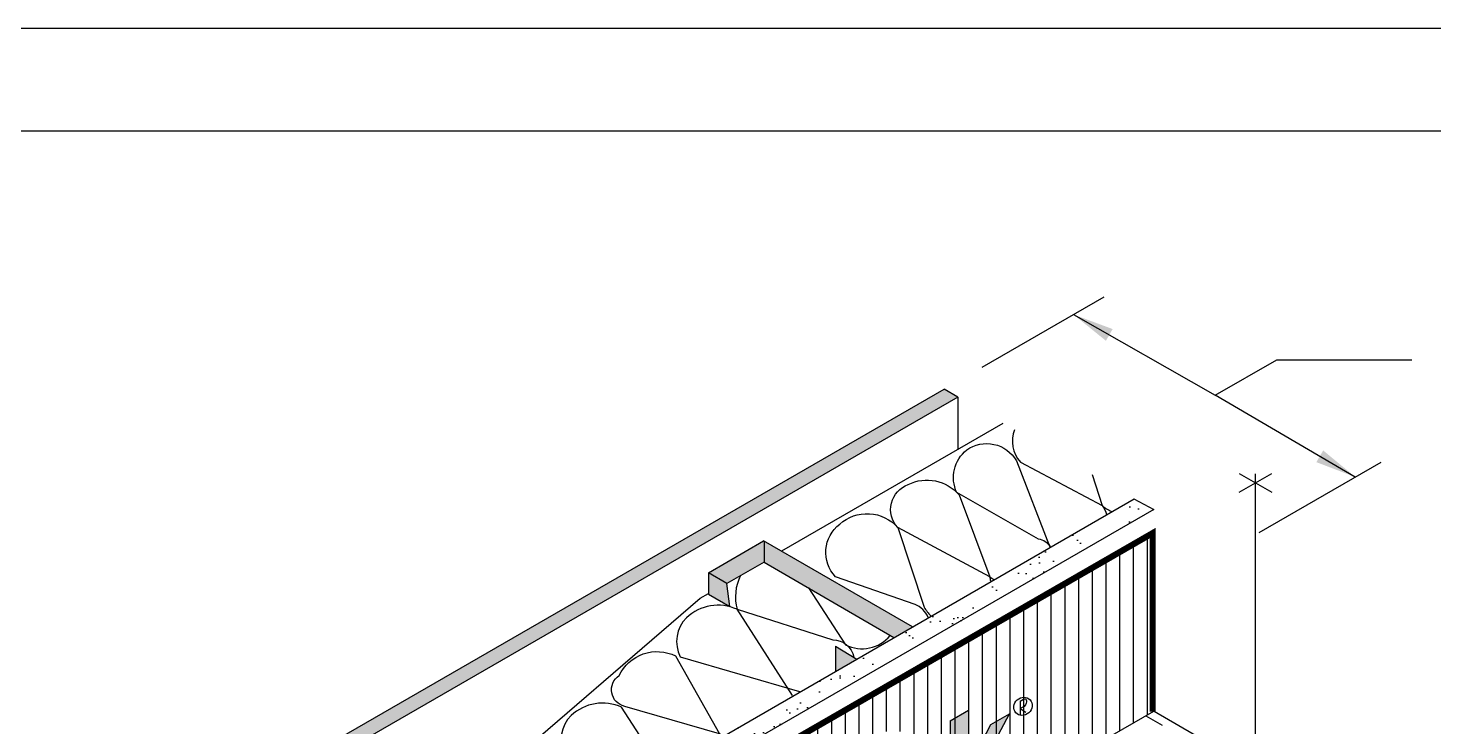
# Model space of a CAD drawing. Extents: x -27 to 167, y -65 to 64.
# Drawn here: x 101.18 to 121.66, y 53.87 to 64.06 of the extents above; entities that cross this region are included whole.
import ezdxf

# ---------------------------------------------------------------- set-up
doc = ezdxf.new("R2010")
doc.units = 0
doc.header["$LTSCALE"] = 1.5
doc.header["$MEASUREMENT"] = 0
doc.linetypes.add('DASHED', pattern=[0.75, 0.5, -0.25])
doc.layers.get('DEFPOINTS').update_dxf_attribs({"linetype": 'CONTINUOUS'})
for name, color, linetype in [('DUPONTLOGO', 242, 'CONTINUOUS'), ('INSULATION', 40, 'CONTINUOUS'), ('RIGID_INSULATION', 191, 'CONTINUOUS'), ('STRUCTURE', 252, 'CONTINUOUS'), ('STRUCTURE_SHADING', 254, 'CONTINUOUS'), ('TEXT', 7, 'CONTINUOUS'), ('TYVEK', 160, 'DASHED'), ('W', 7, 'CONTINUOUS')]:
    doc.layers.add(name, color=color, linetype=linetype)
doc.styles.add('DETAILS', font='sanss___.ttf', dxfattribs={"height": 1})
doc.dimstyles.new('TYVEKDETAILS', dxfattribs={"dimscale": 6, "dimtxt": 1.5, "dimasz": 0.1, "dimexe": 0.75, "dimexo": 0.75, "dimgap": 0.75, "dimtad": 0, "dimtih": 1, "dimtoh": 1, "dimdec": 4, "dimzin": 0, "dimtxsty": 'DETAILS', "dimcen": 0.0625, "dimazin": 3, "dimtfac": 1, "dimtdec": 4, "dimtofl": 0, "dimtmove": 0, "dimatfit": 3, "dimtolj": 1, "dimtzin": 0})

msp = doc.modelspace()

# ---------------------------------------------------------------- hatches: boundary and pattern name
at = {"layer": 'DUPONTLOGO'}
h = msp.add_hatch(color=182, dxfattribs=at)
h.paths.add_polyline_path([(115.476, 54.058), (115.205, 53.902), (114.881, 53.286), (115.205, 53.046), (115.476, 53.202), (115.151, 53.443)])
h.paths.add_polyline_path([(114.881, 53.714), (114.881, 54.111), (114.61, 53.955), (114.61, 52.702), (114.881, 52.858)])
at = {"layer": 'STRUCTURE', "linetype": 'CONTINUOUS'}
h = msp.add_hatch(dxfattribs=at)
h.set_pattern_fill('AR-SAND', color=256, scale=0.25, style=0)
h.set_pattern_definition([(37.5, (211.24218, 2.0201), (-0.0157483, 0.481706), [0, -0.38, 0, -0.425, 0, -0.40625]), (7.5, (211.2422, 2.0201), (0.4424442, 0.7055365), [0, -0.205, 0, -0.3425, 0, -0.13125]), (327.5, (210.93468, 2.0201), (0.7785355, 0.0014148), [0, -0.125, 0, -0.45, 0, -0.5875]), (317.5, (210.9347, 2.0201), (0.7515317, 0.219419), [0, -0.0625, 0, -0.295, 0, -0.3375])])
h.paths.add_polyline_path([(114.724, 58.677), (114.524, 58.793), (101.466, 51.254), (101.665, 51.137)])
h.paths.add_polyline_path([(101.665, 51.137), (101.466, 51.254), (101.466, 42.264), (101.665, 42.149)])
h = msp.add_hatch(dxfattribs=at)
h.set_pattern_fill('AR-SAND', color=256, scale=0.25, style=0)
h.set_pattern_definition([(37.5, (134.1953, -0.2388), (-0.0157483, 0.481706), [0, -0.38, 0, -0.425, 0, -0.40625]), (7.5, (134.1953, -0.2388), (0.442444, 0.7055365), [0, -0.205, 0, -0.3425, 0, -0.13125]), (327.5, (133.8878, -0.2388), (0.7785355, 0.0014148), [0, -0.125, 0, -0.45, 0, -0.5875]), (317.5, (133.8878, -0.2388), (0.751532, 0.219419), [0, -0.0625, 0, -0.295, 0, -0.3375])])
h.paths.add_polyline_path([(117.577, 57.038), (117.29, 57.193), (110.194, 53.088), (110.465, 52.932)])
at = {"layer": 'STRUCTURE_SHADING', "linetype": 'CONTINUOUS'}
h = msp.add_hatch(color=256, dxfattribs=at)
h.paths.add_polyline_path([(111.9, 56.574), (111.9, 56.272), (113.793, 55.17), (114.062, 55.326)])
h.paths.add_polyline_path([(111.9, 56.272), (111.9, 56.574), (111.89, 56.579), (111.088, 56.116), (111.359, 55.96)])
h.paths.add_polyline_path([(111.359, 55.96), (111.088, 56.116), (111.088, 55.804), (111.4, 55.623)])
msp.add_hatch(color=256, dxfattribs=at).paths.add_polyline_path([(113.251, 54.856), (112.941, 55.046), (112.941, 54.677)])
at = {"layer": 'TYVEK', "linetype": 'CONTINUOUS'}
h = msp.add_hatch(dxfattribs=at)
h.set_pattern_fill('_USER', color=23, scale=0.2, angle=90, style=0, pattern_type=0)
h.set_pattern_definition([(90, (-52.31506, 106.87673), (-0.2, 1e-17), [])])
edge = h.paths.add_edge_path(flags=16)
edge.add_arc((106.631, 40.697), 0.119, 2.7087, 117.2913, ccw=False)
edge.add_arc((106.478, 40.66), 0.275, -68.959, 8.959, ccw=False)
edge.add_arc((106.516, 40.511), 0.124, 182.9659, 299.2642, ccw=False)
edge.add_arc((106.675, 40.537), 0.284, 110.2119, 186.5185, ccw=False)
edge = h.paths.add_edge_path(flags=16)
edge.add_arc((113.679, 53.537), 0.124, 182.9659, 299.2642)
edge.add_arc((113.641, 53.687), 0.275, 291.041, 368.959)
edge.add_arc((113.794, 53.724), 0.119, 2.7087, 117.2913)
edge.add_arc((113.838, 53.563), 0.284, 110.2119, 186.5185)
edge = h.paths.add_edge_path()
edge.add_line((110.259, 52.484), (117.563, 56.694))
edge.add_line((117.563, 56.694), (117.563, 54.091))
edge.add_line((111.209, 50.423), (117.577, 54.099))
edge.add_line((111.209, 50.423), (110.289, 48.831))
edge.add_line((110.289, 48.831), (110.289, 41.436))
edge.add_line((110.289, 41.436), (105.886, 38.893))
edge.add_line((105.886, 38.893), (105.886, 43.853))
edge.add_arc((101.905, 49.333), 6.774, 305.9887, 353.2192)
edge.add_arc((114.46, 48.448), 5.829, 136.1448, 179.1566)

# ---------------------------------------------------------------- linework, layer by layer
at = {"layer": 'DEFPOINTS'}
msp.add_line((88.19, 64.059), (139.19, 64.059), dxfattribs=at)
at = {"layer": 'DUPONTLOGO', "color": 182}
for p, q in [((114.61, 53.955), (114.881, 54.111)), ((114.881, 54.111), (114.881, 52.858)), ((115.632, 54.242), (115.632, 54.033)), ((115.632, 54.137), (115.715, 54.084)), ((114.61, 53.955), (114.61, 52.702)), ((114.881, 53.286), (115.205, 53.902)), ((115.151, 53.443), (115.476, 54.058)), ((115.205, 53.902), (115.476, 54.058))]:
    msp.add_line(p, q, dxfattribs=at)
msp.add_ellipse((115.672, 54.167), major_axis=(0.104, 0.093), ratio=0.903174, dxfattribs=at)
msp.add_spline([(115.632, 54.242), (115.712, 54.271), (115.721, 54.215), (115.632, 54.137)], degree=3, dxfattribs=at)
at = {"layer": 'INSULATION'}
for points in [[(112.161, 56.434), (115.385, 58.295)], [(104.842, 50.455), (110.967, 55.744), (111.088, 55.814)]]:
    msp.add_lwpolyline(points, dxfattribs=at)
for points in [[(115.549, 58.201, 0.284792), (115.634, 57.73), (116.824, 57.095, -0.092717), (116.89, 56.966)], [(116.074, 56.495, 0.181627), (115.9, 56.606), (114.708, 57.285, -0.344871), (114.853, 57.908, -0.441147), (115.576, 57.749), (116.059, 56.503, 0.007778), (116.071, 56.493)], [(115.203, 55.992, 0.032029), (115.191, 56.056), (113.847, 56.775, -0.536748), (114.001, 57.403, -0.342701), (114.742, 57.251), (115.191, 56.056, 0.026386), (115.249, 56.018)], [(116.682, 57.547), (116.824, 57.095, 0.055701), (116.963, 57.008)], [(114.29, 55.465, 0.188972), (114.102, 55.654), (112.941, 56.057, -0.444071), (113.002, 56.823, -0.419023), (113.847, 56.775), (114.235, 55.614, 0.093634), (114.331, 55.488)], [(111.557, 56.075, 0.183755), (111.507, 55.582), (112.9, 55.138, -0.360543), (113.207, 54.883)], [(112.546, 55.896), (113.089, 55.065, 0.352706), (113.739, 55.201)], [(112.312, 54.323), (111.507, 55.582, 0.302249), (110.77, 55.46, 0.325477), (110.68, 54.887), (112.418, 54.384)], [(111.29, 53.732, 0.03099), (111.252, 53.768), (109.87, 54.167, -0.662889), (109.788, 54.615, -0.419659), (110.612, 54.902), (111.252, 53.768, 0.019579), (111.308, 53.743)], [(110.418, 53.229), (109.825, 54.155, 0.302249), (109.088, 54.033, 0.325477), (108.998, 53.461), (110.22, 53.107)]]:
    msp.add_lwpolyline(points, format="xyb", dxfattribs=at)
at = {"layer": 'RIGID_INSULATION', "linetype": 'CONTINUOUS'}
for p, q in [((111.209, 50.423), (117.577, 54.099)), ((117.582, 54.096), (118.304, 53.68)), ((117.464, 54.028), (117.701, 53.891))]:
    msp.add_line(p, q, dxfattribs=at)
at = {"layer": 'STRUCTURE'}
for p, q in [((101.466, 51.254), (114.524, 58.793)), ((114.724, 58.677), (101.665, 51.137)), ((114.724, 58.677), (114.724, 57.914)), ((110.194, 53.088), (117.292, 57.194)), ((117.29, 57.193), (117.577, 57.038)), ((117.29, 57.193), (117.577, 57.038)), ((117.577, 57.038), (110.465, 52.932)), ((111.088, 56.116), (111.89, 56.579)), ((114.062, 55.326), (111.89, 56.579)), ((111.9, 56.574), (111.9, 56.272)), ((111.9, 56.272), (111.359, 55.96)), ((111.9, 56.272), (113.793, 55.17)), ((111.088, 56.116), (111.088, 55.804)), ((111.359, 55.96), (111.088, 56.116)), ((111.4, 55.623), (111.359, 55.96)), ((111.088, 55.804), (111.4, 55.623)), ((112.941, 55.046), (113.251, 54.856))]:
    msp.add_line(p, q, dxfattribs=at)
at = {"layer": 'STRUCTURE', "linetype": 'CONTINUOUS'}
msp.add_line((114.724, 58.677), (114.524, 58.793), dxfattribs=at)
at = {"layer": 'STRUCTURE'}
msp.add_lwpolyline([(112.941, 55.046), (112.941, 54.677)], dxfattribs=at)
at = {"layer": 'TEXT'}
for p, q in [((115.078, 59.112), (116.855, 60.139)), ((118.474, 58.703), (119.372, 59.221)), ((119.372, 59.221), (121.34, 59.221)), ((118.821, 57.289), (119.299, 57.565)), ((118.821, 57.565), (119.299, 57.289)), ((119.06, 52.112), (119.06, 57.557)), ((119.114, 56.702), (120.892, 57.729))]:
    msp.add_line(p, q, dxfattribs=at)
at = {"layer": 'TYVEK', "color": 23, "const_width": 0.09}
msp.add_lwpolyline([(110.259, 52.484), (117.563, 56.694), (117.563, 54.091)], dxfattribs=at)
at = {"layer": 'W'}
msp.add_lwpolyline([(89.69, 62.559), (137.69, 62.559), (137.69, -0.441), (89.69, -0.441)], close=True, dxfattribs=at)

# ---------------------------------------------------------------- leaders
at = {"layer": 'TEXT'}
for points, override in [([(116.409, 59.881), (118.474, 58.703)], {"dimgap": 0.75, "dimtad": 0, "dimfxl": 3}), ([(120.515, 57.511), (118.474, 58.703)], {"dimfxl": 3})]:
    msp.add_leader(points, dimstyle='TYVEKDETAILS', override=override, dxfattribs=at)

doc.saveas('drawing.dxf')
